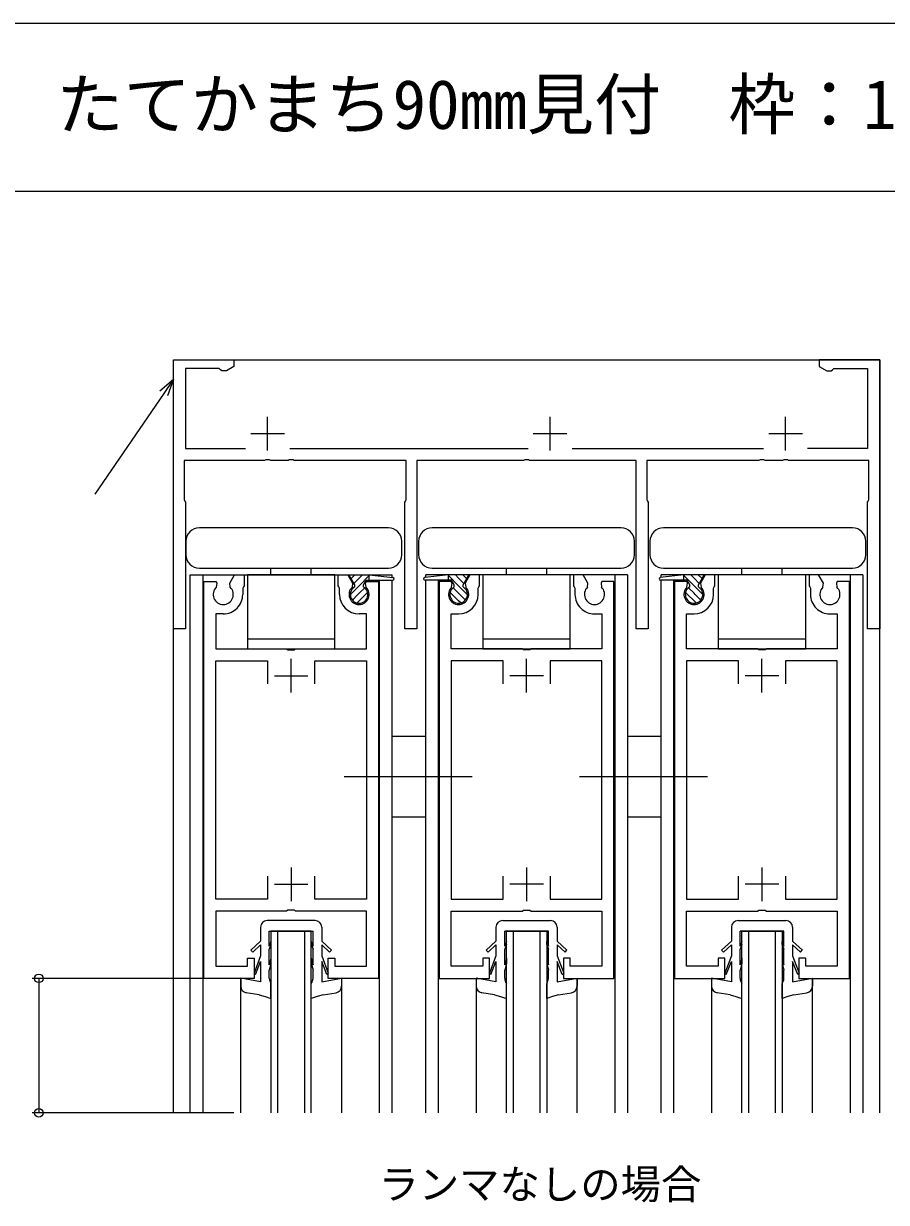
# Model space of a CAD drawing. Units: millimetres, scale not verified. Extents: x -437 to 438, y -681 to 679.
# Drawn here: x -64 to 64.3, y 468.3 to 643.6 of the extents above; entities that cross this region are included whole.
import ezdxf
from ezdxf.enums import TextEntityAlignment as Align

# ---------------------------------------------------------------- set-up
doc = ezdxf.new("R2010")
doc.units = ezdxf.units.MM
doc.header["$LTSCALE"] = 4
for name, color, linetype in [('0-1_USER1', 3, 'Continuous'), ('0-2_YKK_11', 7, 'Continuous'), ('0-3_YKK_12', 2, 'Continuous'), ('0-4_YKK_13', 4, 'Continuous'), ('0-6_YKK_D', 6, 'Continuous'), ('0-7_YKK_ZWAK', 7, 'Continuous')]:
    doc.layers.add(name, color=color, linetype=linetype)
doc.styles.add('ＭＳ ゴシック', font='')
doc.styles.get('ＭＳ ゴシック').set_extended_font_data('MS Gothic')

msp = doc.modelspace()

# ---------------------------------------------------------------- linework, layer by layer
at = {"layer": '0-2_YKK_11'}
for p, q in [((63.3, 593.6), (54.3, 593.6)), ((-27.7, 580.1), (-27.7, 585.1)), ((14.3, 580.1), (14.3, 585.1)), ((49.3, 580.1), (49.3, 585.1)), ((-25.2, 582.6), (-30.2, 582.6)), ((16.8, 582.6), (11.8, 582.6)), ((51.8, 582.6), (46.8, 582.6)), ((-24.414, 580.4), (11.014, 580.4)), ((17.586, 580.4), (46.014, 580.4)), ((-27.425, 578.72), (-27.975, 578.72)), ((-23.925, 578.72), (-24.475, 578.72)), ((11.075, 578.72), (10.525, 578.72)), ((46.075, 578.72), (45.525, 578.72)), ((49.575, 578.72), (49.025, 578.72)), ((-24.2, 544.096), (-24.2, 549.096)), ((10.8, 544.096), (10.8, 549.096)), ((45.8, 544.096), (45.8, 549.096)), ((-26.7, 546.596), (-21.7, 546.596)), ((13.3, 546.596), (8.3, 546.596)), ((48.3, 546.596), (43.3, 546.596)), ((-24.2, 518.096), (-24.2, 513.096)), ((10.8, 518.096), (10.8, 513.096)), ((45.8, 518.096), (45.8, 513.096)), ((-26.7, 515.596), (-21.7, 515.596)), ((13.3, 515.596), (8.3, 515.596)), ((48.3, 515.596), (43.3, 515.596))]:
    msp.add_line(p, q, dxfattribs=at)
for points in [[(-40, 572.573), (-39.9, 572.4), (-39.9, 553.6), (-41.7, 553.6), (-41.7, 593.6), (-32.7, 593.6), (-32.7, 592.6), (-33.826, 591.95), (-34.5, 591.95), (-34.699, 592.125)], [(54.3, 593.6), (54.3, 592.6), (55.426, 591.95), (56.1, 591.95), (56.298, 592.125), (56.497, 592.3), (61.5, 592.3), (61.5, 580.4), (52.586, 580.4)], [(63.3, 593.6), (63.3, 553.6), (61.5, 553.6), (61.5, 572.4), (61.6, 572.573)], [(-34.699, 592.125), (-34.897, 592.3), (-39.9, 592.3), (-39.9, 580.4), (-30.986, 580.4)], [(-27.975, 578.72), (-28.158, 578.6), (-40.1, 578.6), (-40.1, 572.746), (-40, 572.573)], [(-24.475, 578.72), (-24.658, 578.6), (-27.242, 578.6), (-27.425, 578.72)], [(-7.2, 572.573), (-7.1, 572.746), (-7.1, 578.6), (-23.742, 578.6), (-23.925, 578.72)], [(10.525, 578.72), (10.342, 578.6), (-5.5, 578.6), (-5.5, 553.6), (-7.3, 553.6), (-7.3, 572.4), (-7.2, 572.573)], [(28.8, 572.573), (28.9, 572.4), (28.9, 553.6), (27.1, 553.6), (27.1, 578.6), (11.258, 578.6), (11.075, 578.72)], [(45.525, 578.72), (45.342, 578.6), (28.7, 578.6), (28.7, 572.746), (28.8, 572.573)], [(49.025, 578.72), (48.842, 578.6), (46.258, 578.6), (46.075, 578.72)], [(61.6, 572.573), (61.7, 572.746), (61.7, 578.6), (49.758, 578.6), (49.575, 578.72)], [(-33.249, 559.767), (-33.332, 560.373), (-32.625, 561.596), (-31.2, 561.596), (-31.2, 559.996), (-31.3, 559.823)], [(-17.1, 559.823), (-17.2, 559.996), (-17.2, 561.596), (-15.774, 561.596), (-15.068, 560.373), (-15.151, 559.767)], [(3.7, 559.823), (3.8, 559.996), (3.8, 561.596), (2.374, 561.596), (1.668, 560.373), (1.751, 559.767)], [(19.849, 559.767), (19.931, 560.373), (19.225, 561.596), (17.8, 561.596), (17.8, 559.996), (17.9, 559.823)], [(38.7, 559.823), (38.8, 559.996), (38.8, 561.596), (37.374, 561.596), (36.668, 560.373), (36.751, 559.767)], [(54.849, 559.767), (54.931, 560.373), (54.225, 561.596), (52.8, 561.596), (52.8, 559.996), (52.9, 559.823)], [(-24.871, 511.596), (-35.4, 511.596), (-35.4, 503.396), (-30.7, 503.396), (-30.7, 504.596), (-29.7, 504.596), (-29.7, 501.596), (-37.2, 501.596), (-37.2, 560.596), (-35.397, 560.596), (-35.268, 560.373), (-35.351, 559.767)], [(-31.3, 559.823), (-31.4, 559.65), (-31.4, 558.696)], [(-11.2, 560.596), (-11.2, 501.596), (-18.7, 501.596), (-18.7, 504.596), (-17.7, 504.596), (-17.7, 503.396), (-13, 503.396), (-13, 511.596), (-23.529, 511.596)], [(-17, 558.696), (-17, 559.65), (-17.1, 559.823)], [(-13.049, 559.767), (-13.132, 560.373), (-13.003, 560.596), (-11.2, 560.596)], [(-2.2, 560.596), (-2.2, 501.596), (5.3, 501.596), (5.3, 504.596), (4.3, 504.596), (4.3, 503.396), (-0.4, 503.396), (-0.4, 511.596), (10.129, 511.596)], [(-0.351, 559.767), (-0.269, 560.373), (-0.397, 560.596), (-2.2, 560.596)], [(3.6, 558.696), (3.6, 559.65), (3.7, 559.823)], [(11.47, 511.596), (21.999, 511.596), (21.999, 503.396), (17.299, 503.396), (17.299, 504.596), (16.299, 504.596), (16.299, 501.596), (23.799, 501.596), (23.799, 560.596), (21.997, 560.596), (21.868, 560.373), (21.951, 559.767)], [(17.9, 559.823), (18, 559.65), (18, 558.696)], [(32.8, 560.596), (32.8, 501.596), (40.3, 501.596), (40.3, 504.596), (39.3, 504.596), (39.3, 503.396), (34.6, 503.396), (34.6, 511.596), (45.129, 511.596)], [(34.649, 559.767), (34.731, 560.373), (34.603, 560.596), (32.8, 560.596)], [(38.6, 558.696), (38.6, 559.65), (38.7, 559.823)], [(46.47, 511.596), (56.999, 511.596), (56.999, 503.396), (52.299, 503.396), (52.299, 504.596), (51.299, 504.596), (51.299, 501.596), (58.799, 501.596), (58.799, 560.596), (56.997, 560.596), (56.868, 560.373), (56.951, 559.767)], [(52.9, 559.823), (53, 559.65), (53, 558.696)], [(-34.3, 555.796), (-35.4, 555.796), (-35.4, 550.596), (-24.871, 550.596)], [(-23.529, 550.596), (-13, 550.596), (-13, 555.796), (-14.1, 555.796)], [(10.129, 550.596), (-0.4, 550.596), (-0.4, 555.796), (0.7, 555.796)], [(20.9, 555.796), (22, 555.796), (22, 550.596), (11.47, 550.596)], [(45.129, 550.596), (34.6, 550.596), (34.6, 555.796), (35.7, 555.796)], [(55.9, 555.796), (57, 555.796), (57, 550.596), (46.47, 550.596)], [(-24.871, 550.596), (-24.679, 550.454), (-23.721, 550.454), (-23.529, 550.596)], [(11.47, 550.596), (11.279, 550.454), (10.32, 550.454), (10.129, 550.596)], [(46.47, 550.596), (46.279, 550.454), (45.32, 550.454), (45.129, 550.596)], [(-27.7, 516.796), (-27.7, 513.396), (-35.4, 513.396), (-35.4, 548.796), (-27.7, 548.796), (-27.7, 545.396)], [(-20.7, 545.396), (-20.7, 548.796), (-13, 548.796), (-13, 513.396), (-20.7, 513.396), (-20.7, 516.796)], [(7.3, 545.396), (7.3, 548.796), (-0.4, 548.796), (-0.4, 513.396), (7.3, 513.396), (7.3, 516.796)], [(14.3, 516.796), (14.3, 513.396), (21.999, 513.396), (21.999, 548.796), (14.3, 548.796), (14.3, 545.396)], [(42.3, 545.396), (42.3, 548.796), (34.6, 548.796), (34.6, 513.396), (42.3, 513.396), (42.3, 516.796)], [(49.3, 516.796), (49.3, 513.396), (56.999, 513.396), (56.999, 548.796), (49.3, 548.796), (49.3, 545.396)], [(-23.529, 511.596), (-23.721, 511.739), (-24.679, 511.739), (-24.871, 511.596)], [(10.129, 511.596), (10.32, 511.739), (11.279, 511.739), (11.47, 511.596)], [(45.129, 511.596), (45.32, 511.739), (46.279, 511.739), (46.47, 511.596)]]:
    msp.add_lwpolyline(points, dxfattribs=at)
for centre, radius, start, end in [((-34.3, 558.696), 1.5, 134.47776, 45.52222), ((-14.1, 558.696), 1.5, 134.47753, 45.52245), ((0.7, 558.696), 1.5, 134.47755, 45.52247), ((20.9, 558.696), 1.5, 134.47778, 45.52224), ((35.7, 558.696), 1.5, 134.47755, 45.52247), ((55.9, 558.696), 1.5, 134.47778, 45.52224), ((-34.3, 558.696), 2.9, 270, 0.00032), ((-14.1, 558.696), 2.9, 180, 270), ((0.7, 558.696), 2.9, 270, 0), ((20.9, 558.696), 2.9, 179.99968, 270), ((35.7, 558.696), 2.9, 270, 0), ((55.9, 558.696), 2.9, 179.99968, 270)]:
    msp.add_arc(centre, radius, start, end, dxfattribs=at)
at = {"layer": '0-3_YKK_12'}
for p, q in [((-41.7, 593.6), (63.3, 593.6)), ((-41.7, 481.596), (-41.7, 593.6)), ((63.3, 481.596), (63.3, 593.6)), ((-39.2, 481.596), (-39.2, 561.596)), ((-39.2, 561.596), (-9.2, 561.596)), ((-37.3, 481.596), (-37.3, 561.596)), ((-11.099, 561.596), (-11.099, 561.425)), ((-9.2, 561.209), (-9.2, 561.596)), ((25.8, 561.596), (-4.2, 561.596)), ((-4.2, 561.209), (-4.2, 561.596)), ((-2.3, 561.426), (-2.3, 561.596)), ((23.9, 561.596), (23.9, 481.596)), ((25.8, 561.596), (25.8, 481.596)), ((60.8, 561.596), (30.8, 561.596)), ((30.8, 561.209), (30.8, 561.596)), ((32.7, 561.426), (32.7, 561.596)), ((58.9, 561.596), (58.9, 481.596)), ((60.8, 561.596), (60.8, 481.596)), ((-11.099, 560.796), (-11.099, 481.596)), ((-9.2, 481.596), (-9.2, 560.796)), ((-4.2, 481.596), (-4.2, 560.796)), ((-2.3, 481.596), (-2.3, 560.796)), ((30.8, 481.596), (30.8, 560.796)), ((32.7, 481.596), (32.7, 560.796)), ((-27.2, 508.6), (-27.2, 481.596)), ((-21.2, 508.6), (-27.2, 508.6)), ((-26.2, 481.596), (-26.2, 508.6)), ((-22.2, 508.6), (-22.2, 481.596)), ((-21.2, 481.596), (-21.2, 508.6)), ((8.799, 508.6), (8.799, 481.596)), ((12.799, 481.596), (12.799, 508.6)), ((43.799, 508.6), (43.799, 481.596)), ((47.799, 481.596), (47.799, 508.6)), ((-31.7, 481.596), (-31.7, 501.6)), ((-16.7, 501.596), (-16.7, 481.596)), ((3.299, 501.6), (3.299, 481.596)), ((18.3, 481.596), (18.3, 501.6)), ((38.299, 501.6), (38.299, 481.596)), ((53.3, 481.596), (53.3, 501.6))]:
    msp.add_line(p, q, dxfattribs=at)
for points in [[(7.799, 481.596), (7.799, 508.6), (13.799, 508.6), (13.799, 481.596)], [(42.799, 481.596), (42.799, 508.6), (48.799, 508.6), (48.799, 481.596)]]:
    msp.add_lwpolyline(points, dxfattribs=at)
at = {"layer": '0-4_YKK_13'}
for p, q in [((-9.75, 568.596), (-37.85, 568.596)), ((24.85, 568.596), (-3.25, 568.596)), ((59.25, 568.596), (31.15, 568.596)), ((-39.85, 566.596), (-39.85, 564.596)), ((-7.75, 564.596), (-7.75, 566.596)), ((-5.25, 566.596), (-5.25, 564.596)), ((26.85, 564.596), (26.85, 566.596)), ((29.15, 566.596), (29.15, 564.596)), ((61.25, 564.596), (61.25, 566.596)), ((-37.85, 562.596), (-9.75, 562.596)), ((-27.2, 561.596), (-27.2, 562.596)), ((-21.2, 561.596), (-21.2, 562.596)), ((-15.6, 561.596), (-12.6, 561.596)), ((-14.75, 560.124), (-15.6, 561.596)), ((-15.283, 561.048), (-14.735, 561.596)), ((-14.1, 559.987), (-12.6, 561.487)), ((-12.6, 560.796), (-12.6, 561.596)), ((-12.6, 561.596), (-9.077, 561.195)), ((-0.8, 561.596), (-4.323, 561.195)), ((-3.25, 562.596), (24.85, 562.596)), ((2.2, 561.596), (-0.8, 561.596)), ((-0.8, 560.796), (-0.8, 561.596)), ((0.7, 559.987), (-0.8, 561.487)), ((1.883, 561.048), (1.335, 561.596)), ((1.35, 560.124), (2.2, 561.596)), ((7.8, 561.596), (7.8, 562.596)), ((13.8, 561.596), (13.8, 562.596)), ((34.2, 561.596), (30.677, 561.195)), ((31.15, 562.596), (59.25, 562.596)), ((37.2, 561.596), (34.2, 561.596)), ((34.2, 560.796), (34.2, 561.596)), ((35.7, 559.987), (34.2, 561.487)), ((36.883, 561.048), (36.335, 561.596)), ((36.35, 560.124), (37.2, 561.596)), ((42.8, 561.596), (42.8, 562.596)), ((48.8, 561.596), (48.8, 562.596)), ((-15.39, 558.696), (-14.1, 559.987)), ((-14.75, 559.822), (-14.75, 560.124)), ((-14.1, 558.864), (-13.268, 559.696)), ((-13.45, 560.124), (-13.062, 560.796)), ((-13.45, 559.822), (-13.45, 560.124)), ((-13.062, 560.796), (-9.1, 560.796)), ((-0.339, 560.796), (-4.3, 560.796)), ((0.05, 560.124), (-0.339, 560.796)), ((0.7, 558.864), (-0.132, 559.696)), ((0.05, 559.822), (0.05, 560.124)), ((1.99, 558.696), (0.7, 559.987)), ((1.35, 559.822), (1.35, 560.124)), ((34.661, 560.796), (30.7, 560.796)), ((35.05, 560.124), (34.661, 560.796)), ((35.7, 558.864), (34.868, 559.696)), ((35.05, 559.822), (35.05, 560.124)), ((36.99, 558.696), (35.7, 559.987)), ((36.35, 559.822), (36.35, 560.124)), ((-15.4, 558.687), (-15.39, 558.696)), ((-15.099, 557.865), (-14.267, 558.696)), ((-14.408, 557.433), (-14.1, 557.741)), ((-14.267, 558.696), (-14.1, 558.864)), ((-14.1, 557.741), (-13.145, 558.696)), ((-13.145, 558.696), (-12.837, 559.004)), ((-0.255, 558.696), (-0.563, 559.004)), ((0.7, 557.741), (-0.255, 558.696)), ((0.867, 558.696), (0.7, 558.864)), ((1.008, 557.433), (0.7, 557.741)), ((1.699, 557.865), (0.867, 558.696)), ((2, 558.687), (1.99, 558.696)), ((34.745, 558.696), (34.437, 559.004)), ((35.7, 557.741), (34.745, 558.696)), ((35.867, 558.696), (35.7, 558.864)), ((36.008, 557.433), (35.7, 557.741)), ((36.699, 557.865), (35.867, 558.696)), ((37, 558.687), (36.99, 558.696)), ((-30.7, 552.096), (-17.7, 552.096)), ((-30.7, 550.596), (-17.7, 550.596)), ((4.3, 552.096), (17.3, 552.096)), ((4.3, 550.596), (17.3, 550.596)), ((39.3, 552.096), (52.3, 552.096)), ((39.3, 550.596), (52.3, 550.596)), ((-9.201, 537.596), (-4.201, 537.596)), ((25.799, 537.596), (30.799, 537.596)), ((-16.316, 531.596), (2.716, 531.596)), ((18.684, 531.596), (37.716, 531.596)), ((-9.201, 525.596), (-4.201, 525.596)), ((25.799, 525.596), (30.799, 525.596)), ((-28.75, 509.2), (-28.75, 507.149)), ((-20.65, 510.2), (-27.75, 510.2)), ((-27.45, 508.6), (-20.95, 508.6)), ((-27.45, 506.4), (-27.45, 508.6)), ((-20.95, 506.4), (-20.95, 508.6)), ((-19.65, 509.2), (-19.65, 507.149)), ((6.249, 509.2), (6.249, 507.149)), ((7.249, 510.2), (14.349, 510.2)), ((14.049, 508.6), (7.549, 508.6)), ((7.549, 506.4), (7.549, 508.6)), ((14.049, 506.4), (14.049, 508.6)), ((15.349, 509.2), (15.349, 507.149)), ((41.249, 509.2), (41.249, 507.149)), ((42.249, 510.2), (49.349, 510.2)), ((49.049, 508.6), (42.549, 508.6)), ((42.549, 506.4), (42.549, 508.6)), ((49.049, 506.4), (49.049, 508.6)), ((50.349, 509.2), (50.349, 507.149)), ((-28.75, 507.149), (-30.202, 505.783)), ((-19.65, 507.149), (-18.197, 505.783)), ((6.249, 507.149), (4.796, 505.783)), ((15.349, 507.149), (16.802, 505.783)), ((41.249, 507.149), (39.796, 505.783)), ((50.349, 507.149), (51.802, 505.783)), ((-29.92, 505.5), (-30.2, 505.78)), ((-29.92, 505.5), (-28.75, 506.6)), ((-28.75, 506.6), (-28.75, 504.941)), ((-27.2, 506.612), (-27.45, 505.912)), ((-27.45, 503.6), (-27.45, 505.912)), ((-21.2, 506.612), (-20.95, 505.912)), ((-20.95, 503.6), (-20.95, 505.912)), ((-18.48, 505.5), (-19.65, 506.6)), ((-19.65, 506.6), (-19.65, 504.941)), ((-18.48, 505.5), (-18.2, 505.78)), ((5.079, 505.5), (4.799, 505.78)), ((5.079, 505.5), (6.249, 506.6)), ((6.249, 506.6), (6.249, 504.941)), ((7.799, 506.612), (7.549, 505.912)), ((7.549, 503.6), (7.549, 505.912)), ((13.799, 506.612), (14.049, 505.912)), ((14.049, 503.6), (14.049, 505.912)), ((16.519, 505.5), (15.349, 506.6)), ((15.349, 506.6), (15.349, 504.941)), ((16.519, 505.5), (16.799, 505.78)), ((40.079, 505.5), (39.799, 505.78)), ((40.079, 505.5), (41.249, 506.6)), ((41.249, 506.6), (41.249, 504.941)), ((42.799, 506.612), (42.549, 505.912)), ((42.549, 503.6), (42.549, 505.912)), ((48.799, 506.612), (49.049, 505.912)), ((49.049, 503.6), (49.049, 505.912)), ((51.519, 505.5), (50.349, 506.6)), ((50.349, 506.6), (50.349, 504.941)), ((51.519, 505.5), (51.799, 505.78)), ((-28.75, 504.941), (-29.719, 502.384)), ((-29.508, 502.176), (-28.75, 504.1)), ((-28.75, 504.1), (-28.75, 501.1)), ((-27.2, 504.6), (-27.45, 503.6)), ((-27.2, 503.831), (-27.45, 502.831)), ((-27.2, 504.6), (-27.2, 503.831)), ((-21.2, 504.6), (-21.2, 503.831)), ((-21.2, 504.6), (-20.95, 503.6)), ((-21.2, 503.831), (-20.95, 502.831)), ((-19.65, 504.941), (-18.68, 502.384)), ((-18.891, 502.176), (-19.65, 504.1)), ((-19.65, 504.1), (-19.65, 501.1)), ((6.249, 504.941), (5.28, 502.384)), ((5.491, 502.176), (6.249, 504.1)), ((6.249, 504.1), (6.249, 501.1)), ((7.799, 504.6), (7.549, 503.6)), ((7.799, 503.831), (7.549, 502.831)), ((7.799, 504.6), (7.799, 503.831)), ((13.799, 504.6), (13.799, 503.831)), ((13.799, 504.6), (14.049, 503.6)), ((13.799, 503.831), (14.049, 502.831)), ((15.349, 504.1), (15.349, 501.1)), ((15.35, 504.941), (16.319, 502.384)), ((16.108, 502.176), (15.35, 504.1)), ((41.249, 504.941), (40.28, 502.384)), ((40.491, 502.176), (41.249, 504.1)), ((41.249, 504.1), (41.249, 501.1)), ((42.799, 504.6), (42.549, 503.6)), ((42.799, 503.831), (42.549, 502.831)), ((42.799, 504.6), (42.799, 503.831)), ((48.799, 504.6), (48.799, 503.831)), ((48.799, 504.6), (49.049, 503.6)), ((48.799, 503.831), (49.049, 502.831)), ((50.349, 504.1), (50.349, 501.1)), ((50.35, 504.941), (51.319, 502.384)), ((51.108, 502.176), (50.35, 504.1)), ((-31.7, 501.6), (-31.7, 500.44)), ((-28.75, 501.1), (-31.7, 501.6)), ((-29.508, 502.176), (-29.719, 502.384)), ((-27.45, 501.6), (-27.45, 502.831)), ((-20.95, 501.6), (-20.95, 502.831)), ((-19.65, 501.1), (-16.7, 501.6)), ((-18.891, 502.176), (-18.681, 502.384)), ((-16.7, 501.6), (-16.7, 500.44)), ((3.299, 501.6), (3.299, 500.44)), ((6.249, 501.1), (3.299, 501.6)), ((5.491, 502.176), (5.281, 502.384)), ((7.549, 501.6), (7.549, 502.831)), ((14.049, 501.6), (14.049, 502.831)), ((15.349, 501.1), (18.299, 501.6)), ((16.108, 502.176), (16.318, 502.384)), ((18.299, 501.6), (18.299, 500.44)), ((38.299, 501.6), (38.299, 500.44)), ((41.249, 501.1), (38.299, 501.6)), ((40.491, 502.176), (40.281, 502.384)), ((42.549, 501.6), (42.549, 502.831)), ((49.049, 501.6), (49.049, 502.831)), ((50.349, 501.1), (53.299, 501.6)), ((51.108, 502.176), (51.318, 502.384)), ((53.299, 501.6), (53.299, 500.44)), ((-27.2, 498.6), (-27.2, 500.842)), ((-21.2, 498.6), (-21.2, 500.842)), ((7.799, 498.6), (7.799, 500.842)), ((13.799, 498.6), (13.799, 500.842)), ((42.799, 498.6), (42.799, 500.842)), ((48.799, 498.6), (48.799, 500.842)), ((-28.952, 499.16), (-30.872, 499.455)), ((-19.447, 499.16), (-17.527, 499.455)), ((6.047, 499.16), (4.127, 499.455)), ((15.552, 499.16), (17.472, 499.455)), ((41.047, 499.16), (39.127, 499.455)), ((50.552, 499.16), (52.472, 499.455))]:
    msp.add_line(p, q, dxfattribs=at)
for points in [[(-17.7, 550.596), (-17.7, 561.596), (-30.7, 561.596), (-30.7, 550.596)], [(-14.872, 560.336), (-14.1, 561.109), (-13.612, 561.596)], [(1.472, 560.336), (0.7, 561.109), (0.212, 561.596)], [(17.3, 550.596), (17.3, 561.596), (4.3, 561.596), (4.3, 550.596)], [(36.472, 560.336), (35.7, 561.109), (35.212, 561.596)], [(52.3, 550.596), (52.3, 561.596), (39.3, 561.596), (39.3, 550.596)], [(-27.2, 506.612), (-27.2, 507.1), (-27.45, 506.4)], [(-21.2, 506.612), (-21.2, 507.1), (-20.95, 506.4)], [(7.799, 506.612), (7.799, 507.1), (7.549, 506.4)], [(13.799, 506.612), (13.799, 507.1), (14.049, 506.4)], [(42.799, 506.612), (42.799, 507.1), (42.549, 506.4)], [(48.799, 506.612), (48.799, 507.1), (49.049, 506.4)], [(-28.952, 499.16), (-28.062, 498.918), (-27.2, 498.6)], [(-19.447, 499.16), (-20.337, 498.918), (-21.2, 498.6)], [(6.047, 499.16), (6.937, 498.918), (7.799, 498.6)], [(15.552, 499.16), (14.662, 498.918), (13.799, 498.6)], [(41.047, 499.16), (41.937, 498.918), (42.799, 498.6)], [(50.552, 499.16), (49.662, 498.918), (48.799, 498.6)]]:
    msp.add_lwpolyline(points, dxfattribs=at)
for centre, radius, start, end in [((-37.85, 566.596), 2, 90, 180), ((-9.75, 566.596), 2, 0, 90), ((-3.25, 566.596), 2, 90, 180), ((24.85, 566.596), 2, 0, 90), ((31.15, 566.596), 2, 90, 180), ((59.25, 566.596), 2, 0, 90), ((-37.85, 564.596), 2, 180, 270), ((-9.75, 564.596), 2, 270, 0), ((-3.25, 564.596), 2, 180, 270), ((24.85, 564.596), 2, 270, 0), ((31.15, 564.596), 2, 180, 270), ((59.25, 564.596), 2, 270, 0), ((-9.1, 560.996), 0.2, 270, 83.5011), ((-4.3, 560.996), 0.2, 96.4989, 270), ((30.7, 560.996), 0.2, 96.4989, 270), ((-14.1, 558.696), 1.3, 120, 60), ((0.7, 558.696), 1.3, 120, 60), ((35.7, 558.696), 1.3, 120, 60), ((-27.75, 509.2), 1, 90, 179.99913), ((-20.65, 509.2), 1, 0.00087, 89.99913), ((7.249, 509.2), 1, 90.00087, 179.99913), ((14.349, 509.2), 1, 0.00087, 90), ((42.249, 509.2), 1, 90.00087, 179.99913), ((49.349, 509.2), 1, 0.00087, 90), ((-26.185, 501.597), 1.264, 179.87072, 216.64926), ((-22.214, 501.597), 1.264, 323.35047, 0.12902), ((8.814, 501.597), 1.264, 179.87098, 216.64953), ((12.785, 501.597), 1.264, 323.35074, 0.12928), ((43.814, 501.597), 1.264, 179.87098, 216.64953), ((47.785, 501.597), 1.264, 323.35074, 0.12928), ((-30.7, 500.44), 1, 179.99913, 260.05001), ((-17.7, 500.44), 1, 279.94999, 0.00087), ((4.299, 500.44), 1, 179.99913, 260.05001), ((17.299, 500.44), 1, 279.94999, 0.00087), ((39.299, 500.44), 1, 179.99913, 260.05001), ((52.299, 500.44), 1, 279.94999, 0.00087)]:
    msp.add_arc(centre, radius, start, end, dxfattribs=at)
at = {"layer": '0-6_YKK_D'}
for p, q in [((-34.95, 501.596), (-62.7, 501.596)), ((-61.7, 501.596), (-61.7, 481.596)), ((-32.7, 481.596), (-62.7, 481.596))]:
    msp.add_line(p, q, dxfattribs=at)
for points in [[(-41.7, 590.701), (-43.14, 588.597), (-53.405, 573.6)], [(-43.704, 588.983), (-41.7, 590.701), (-42.576, 588.211)]]:
    msp.add_lwpolyline(points, dxfattribs=at)
for centre in [(-61.7, 501.596), (-61.7, 481.596)]:
    msp.add_circle(centre, 0.637, dxfattribs=at)
at = {"layer": '0-7_YKK_ZWAK'}
for p, q in [((438.3, 643.6), (-436.7, 643.6)), ((438.3, 618.6), (-436.7, 618.6))]:
    msp.add_line(p, q, dxfattribs=at)

# ---------------------------------------------------------------- texts
at = {"layer": '0-1_USER1', "style": 'ＭＳ ゴシック'}
for s, height, p in [('引違い戸【かまちタイプ】 枠内 3・6枚建 150見込\u3000たてかまち90mm見付  枠：18mm溝幅 障子：11mm溝幅', 7.331, (-299.006, 625.731)), ('ランマなしの場合', 4.399, (-11.217, 467.452))]:
    msp.add_text(s, height=height, dxfattribs=at).set_placement(p, align=Align.BOTTOM_LEFT)

doc.saveas('drawing.dxf')
